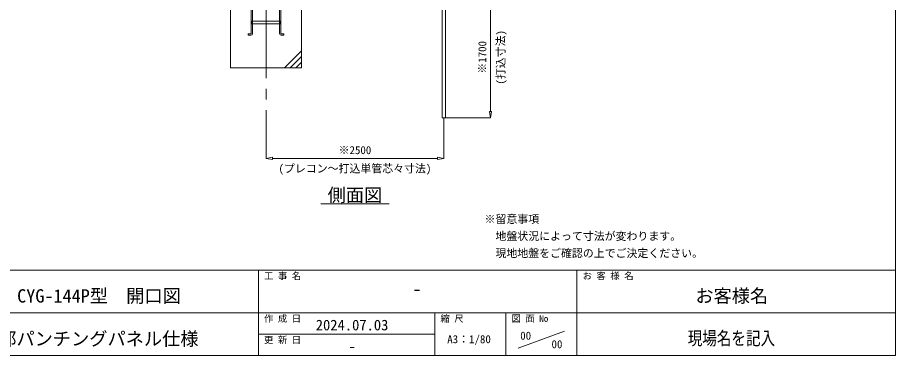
# Model space of a CAD drawing. Units: millimetres, scale not verified. Extents: x -16120 to 16120, y -26100 to 26100.
# Drawn here: x 3733 to 16080, y -26100 to -21350 of the extents above; entities that cross this region are included whole.
import ezdxf
from ezdxf.enums import TextEntityAlignment as Align

# ---------------------------------------------------------------- set-up
doc = ezdxf.new("R2010")
doc.units = ezdxf.units.MM
doc.header["$LTSCALE"] = 150
doc.linetypes.add('CHAIN2', pattern=[12, 9, -1, 1, -1])
doc.linetypes.add('DASHED1', pattern=[1.8, 1.2, -0.6])
for name, color, linetype, lineweight in [('0-9_基礎工事用PCA大', 134, 'Continuous', 18), ('0-A_図面枠', 134, 'Continuous', 18), ('0-B_寸法', 134, 'Continuous', 18), ('1-1_単管', 134, 'Continuous', 18), ('1-6_通芯', 134, 'CHAIN2', 18), ('1-B_文字', 134, 'Continuous', 18)]:
    doc.layers.add(name, color=color, linetype=linetype, lineweight=lineweight)
doc.styles.add('ＭＳ ゴシック', font='')
doc.styles.get('ＭＳ ゴシック').set_extended_font_data('MS Gothic')

msp = doc.modelspace()

# ---------------------------------------------------------------- linework, layer by layer
at = {"layer": '0-9_基礎工事用PCA大'}
for p, q in [((7038.1, -21239), (7038.1, -21401)), ((7419, -21239), (7419, -21401)), ((7038.1, -21439), (7038.1, -21576)), ((7419, -21439), (7419, -21576)), ((7728.6, -21819), (7488.6, -22059)), ((7728.6, -21899), (7568.6, -22059)), ((7728.6, -21979), (7648.6, -22059))]:
    msp.add_line(p, q, dxfattribs=at)
at = {"layer": '0-9_基礎工事用PCA大', "linetype": 'DASHED1'}
for p, q in [((7038.1, -21401), (7038.1, -21439)), ((7419, -21401), (7419, -21439))]:
    msp.add_line(p, q, dxfattribs=at)
at = {"layer": '0-9_基礎工事用PCA大'}
for points in [[(6728.6, -22059), (7728.6, -22059), (7728.6, -21059), (6728.6, -21059)], [(7028.6, -21401), (7428.6, -21401), (7428.6, -21439), (7028.6, -21439)]]:
    msp.add_lwpolyline(points, close=True, dxfattribs=at)
for points in [[(7019, -21576), (7019, -20999), (7038.1, -20999), (7038.1, -21201)], [(7438.1, -21576), (7438.1, -20999), (7419, -20999), (7419, -21201)], [(7015.1, -21599), (6978.1, -21599), (6978.1, -21579.9), (7015, -21579.9)], [(7442, -21599), (7479, -21599), (7479, -21579.9), (7442.1, -21579.9)]]:
    msp.add_lwpolyline(points, dxfattribs=at)
for centre, radius, start, end in [((7015, -21576), 4, 270, 360), ((7015.1, -21576), 23, 270, 360), ((7442, -21576), 23, 180, 270), ((7442.1, -21576), 4, 180, 270)]:
    msp.add_arc(centre, radius, start, end, dxfattribs=at)
at = {"layer": '0-A_図面枠'}
for p, q in [((-16120.3, -24900), (16079.7, -24900)), ((7119.7, -24900), (7119.7, -26100)), ((11599.7, -24900), (11599.7, -26100)), ((2639.7, -25500), (16079.7, -25500)), ((9599.7, -25500), (9599.7, -26100)), ((10599.7, -25500), (10599.7, -26100)), ((9599.7, -25800), (7119.7, -25800)), ((10772.5, -25999), (11427, -25761))]:
    msp.add_line(p, q, dxfattribs=at)
msp.add_lwpolyline([(-16120.3, -3900), (16079.7, -3900), (16079.7, -26100), (-16120.3, -26100)], close=True, dxfattribs=at)
at = {"layer": '0-B_寸法'}
for p, q in [((10385.7, -21147), (10385.7, -22671)), ((10371.1, -22671), (10385.7, -22759)), ((10371.1, -22671), (10400.4, -22671)), ((10385.7, -22759), (10400.4, -22671)), ((9728.5, -22760), (9728.5, -23330.5)), ((9753.9, -22759), (10386.7, -22759)), ((7228.6, -23010.5), (7228.6, -23330.5)), ((7316.6, -23314.9), (7228.6, -23329.5)), ((7228.6, -23329.5), (7316.6, -23344.2)), ((7316.6, -23314.9), (7316.6, -23344.2)), ((9640.6, -23329.5), (7316.6, -23329.5)), ((9640.6, -23314.9), (9728.5, -23329.5)), ((9640.6, -23314.9), (9640.6, -23344.2)), ((9728.5, -23329.5), (9640.6, -23344.2))]:
    msp.add_line(p, q, dxfattribs=at)
at = {"layer": '1-1_単管'}
msp.add_lwpolyline([(9704.2, -20866.8), (9704.2, -22759), (9752.9, -22759), (9752.9, -20927)], dxfattribs=at)
at = {"layer": '1-6_通芯'}
msp.add_line((7228.6, -15453.2), (7228.6, -23329.5), dxfattribs=at)
at = {"layer": '1-B_文字'}
msp.add_line((7998.6, -23969.5), (8958.6, -23969.5), dxfattribs=at)

# ---------------------------------------------------------------- texts
at = {"layer": '0-A_図面枠', "style": 'ＭＳ ゴシック'}
for s, height, p in [('工 事 名', 93.84, (7199.7, -25056.8)), ('お 客 様 名', 93.84, (11679.7, -25056.8)), ('CYG-144P型\u3000開口図', 187.7, (3727.7, -25413)), ('作 成 日\u3000', 93.84, (7199.7, -25656.8)), ('縮 尺', 93.84, (9679.7, -25656.8)), ('図 面 No', 93.84, (10679.7, -25656.8)), ('2024.07.03', 150.1, (7927.3, -25792.6)), ('上部パンチングパネル仕様', 187.7, (3205.9, -26015.8)), ('更 新 日\u3000', 93.84, (7199.7, -25956.8)), ('A3：1/80', 112.6, (9776.4, -25961.8)), ('-', 150.1, (8388.1, -26092.6))]:
    msp.add_text(s, height=height, dxfattribs=at).set_placement(p, align=Align.BOTTOM_LEFT)
at = {"layer": '0-A_図面枠', "color": 3, "style": 'ＭＳ ゴシック'}
for s, height, p in [('-', 187.7, (9287, -25314.7)), ('お客様名', 187.7, (13265.9, -25411.8)), ('00', 112.6, (10802.9, -25912.2)), ('00', 112.6, (11242.9, -26032.2))]:
    msp.add_text(s, height=height, dxfattribs=at).set_placement(p, align=Align.BOTTOM_LEFT)
at = {"layer": '0-A_図面枠', "color": 3, "style": 'ＭＳ ゴシック', "width": 0.8}
msp.add_text('現場名を記入', height=187.7, dxfattribs=at).set_placement((13158.4, -26008.4), align=Align.BOTTOM_LEFT)
at = {"layer": '0-B_寸法', "style": 'ＭＳ ゴシック'}
for s, p in [('(打込寸法)', (10618.7, -22293)), ('※1700', (10359.7, -22139.4))]:
    msp.add_text(s, height=112.6, rotation=90, dxfattribs=at).set_placement(p, align=Align.BOTTOM_LEFT)
for s, p in [('※2500', (8248.2, -23303.5)), ('(プレコン～打込単管芯々寸法)', (7403.4, -23562.5))]:
    msp.add_text(s, height=112.6, dxfattribs=at).set_placement(p, align=Align.BOTTOM_LEFT)
at = {"layer": '1-B_文字', "style": 'ＭＳ ゴシック'}
for s, height, p in [('側面図', 187.7, (8094.6, -23995.1)), ('※留意事項', 112.6, (10301.1, -24272.9)), ('\u3000地盤状況によって寸法が変わります。', 112.6, (10301.1, -24512.9)), ('\u3000現地地盤をご確認の上でご決定ください。', 112.6, (10301.1, -24752.9))]:
    msp.add_text(s, height=height, dxfattribs=at).set_placement(p, align=Align.BOTTOM_LEFT)

doc.saveas('drawing.dxf')
